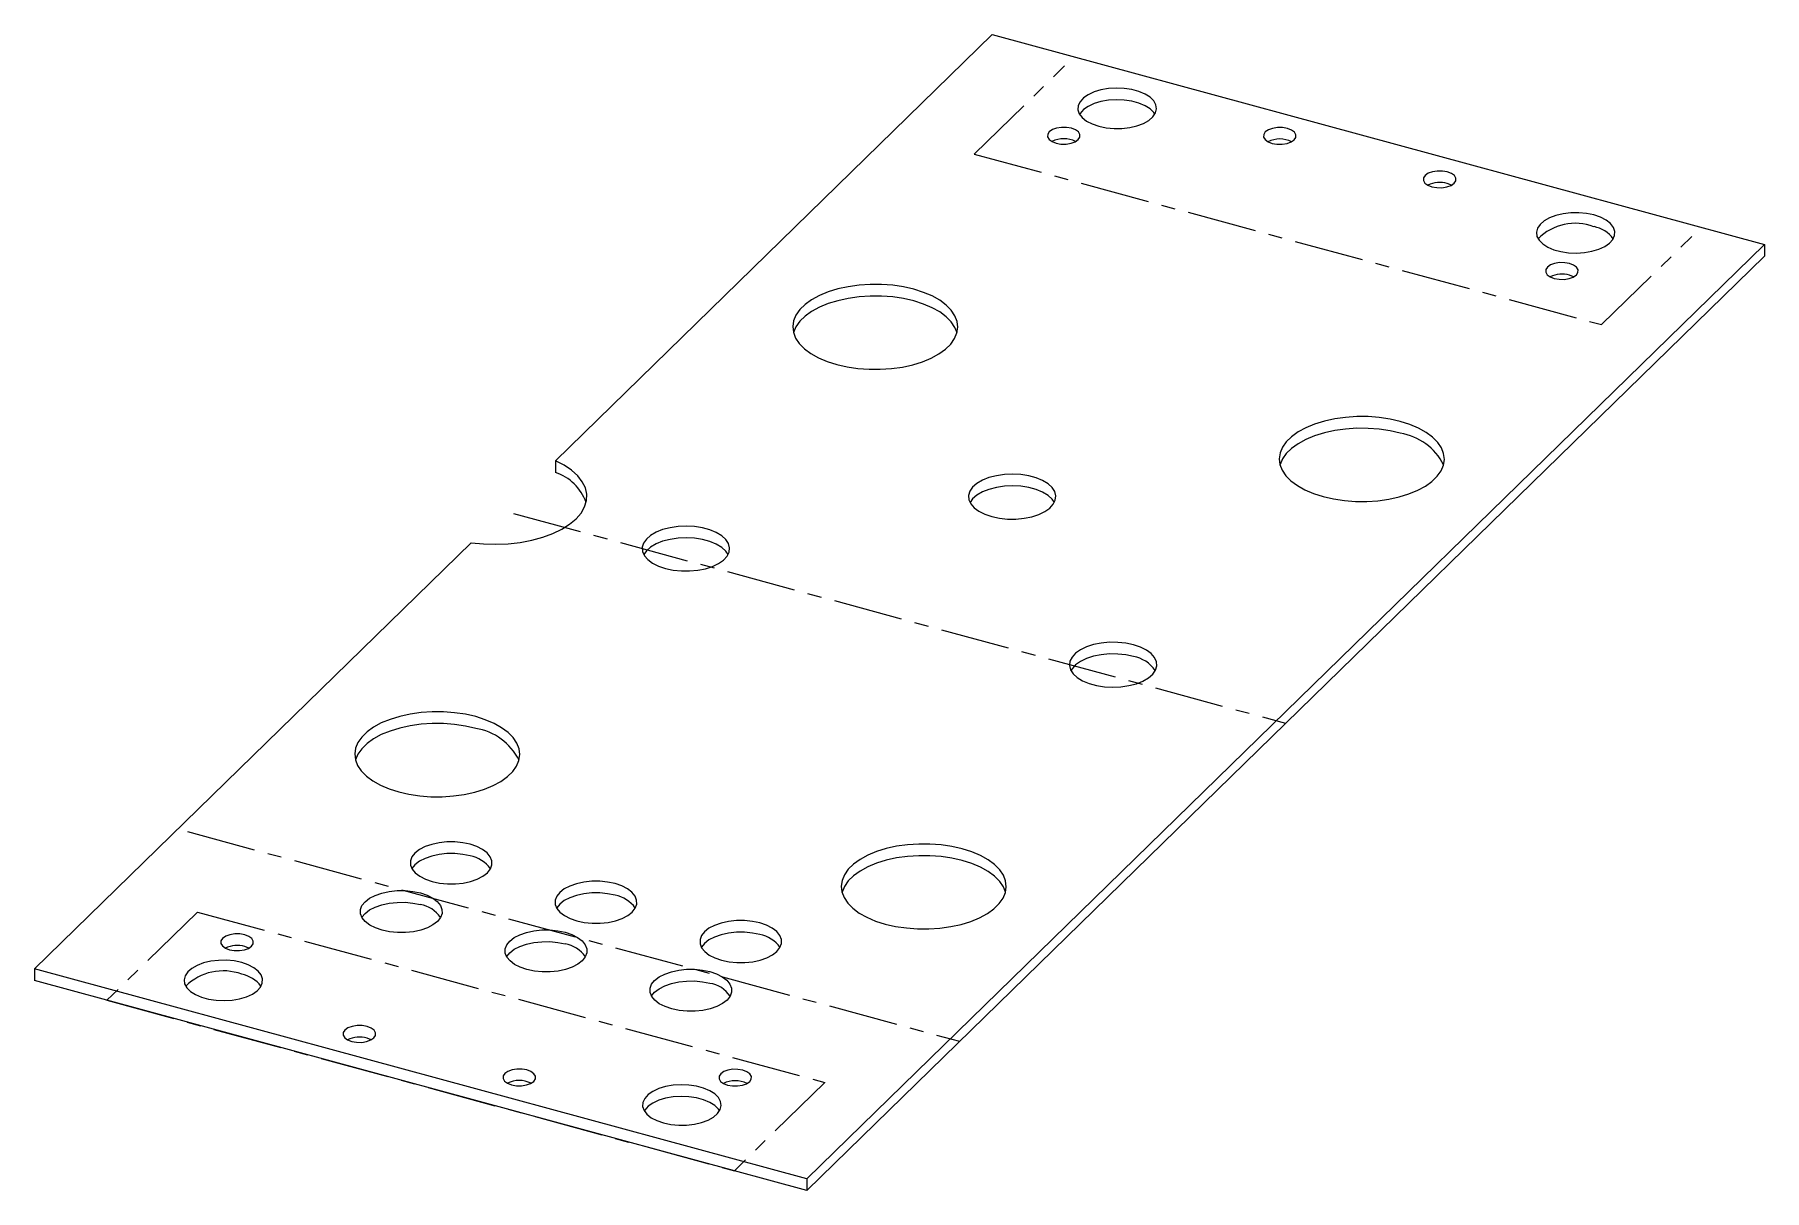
# Model space of a CAD drawing. Header units: millimetres. Extents: x 15 to 2024, y 5 to 1646.
# Drawn here: x 1706.6 to 2023.6, y 1434 to 1645.9 of the extents above; entities that cross this region are included whole.
import ezdxf

# ---------------------------------------------------------------- set-up
doc = ezdxf.new("R2010")
doc.units = ezdxf.units.MM
doc.linetypes.add('CENTERX2', pattern=[20.32, 12.7, -2.54, 2.54, -2.54])

msp = doc.modelspace()

# ---------------------------------------------------------------- linework, layer by layer
at = {"color": 7, "linetype": 'Continuous', "lineweight": 25}
for p, q in [((1882.12, 1645.87), (1802.09, 1567.76)), ((1882.12, 1645.87), (2023.63, 1607.41)), ((1848.15, 1436.14), (2023.63, 1607.41)), ((2023.63, 1607.41), (2023.63, 1605.27)), ((1848.15, 1434), (2023.63, 1605.27)), ((1802.09, 1567.76), (1802.09, 1565.62)), ((1786.67, 1552.71), (1706.64, 1474.6)), ((1848.15, 1436.14), (1706.64, 1474.6)), ((1706.64, 1474.6), (1706.64, 1472.45)), ((1848.15, 1434), (1706.64, 1472.45)), ((1848.15, 1436.14), (1848.15, 1434))]:
    msp.add_line(p, q, dxfattribs=at)
at = {"color": 7, "linetype": 'CENTERX2'}
for p, q in [((1878.82, 1623.95), (1895.39, 1640.12)), ((1878.82, 1623.95), (1993.79, 1592.7)), ((1993.79, 1592.7), (2010.36, 1608.87)), ((1794.38, 1558.09), (1935.89, 1519.63)), ((1734.65, 1499.78), (1876.15, 1461.33)), ((1736.48, 1485.02), (1719.91, 1468.85)), ((1736.48, 1485.02), (1851.45, 1453.77)), ((1719.91, 1468.85), (1834.88, 1437.6)), ((1851.45, 1453.77), (1834.88, 1437.6))]:
    msp.add_line(p, q, dxfattribs=at)
at = {"color": 7, "linetype": 'Continuous', "lineweight": 25, "flags": 128}
for points in [[(1901.66, 1629.07), (1903.01, 1628.79), (1904.45, 1628.66), (1905.9, 1628.67), (1907.32, 1628.84), (1908.65, 1629.15), (1909.83, 1629.59), (1910.81, 1630.15), (1911.55, 1630.79), (1912.03, 1631.5), (1912.22, 1632.24), (1912.11, 1632.99), (1911.72, 1633.71), (1911.05, 1634.38), (1910.13, 1634.96), (1909.01, 1635.44), (1907.72, 1635.79), (1906.32, 1636), (1904.87, 1636.06), (1903.42, 1635.97), (1902.04, 1635.73), (1900.78, 1635.35), (1899.7, 1634.85), (1898.83, 1634.25), (1898.22, 1633.57), (1897.88, 1632.84), (1897.84, 1632.09), (1898.09, 1631.35), (1898.63, 1630.65), (1899.42, 1630.02), (1900.45, 1629.49), (1901.66, 1629.07)], [(1911.91, 1631.28), (1911.72, 1631.57), (1911.05, 1632.24), (1910.13, 1632.82), (1909.01, 1633.3), (1907.72, 1633.65), (1906.32, 1633.86), (1904.87, 1633.92), (1903.42, 1633.83), (1902.04, 1633.59), (1900.78, 1633.21), (1899.7, 1632.71), (1898.83, 1632.11), (1898.22, 1631.42), (1898.13, 1631.28)], [(1893.84, 1625.97), (1894.73, 1625.81), (1895.67, 1625.81), (1896.57, 1625.95), (1897.34, 1626.23), (1897.9, 1626.61), (1898.2, 1627.07), (1898.21, 1627.56), (1897.94, 1628.02), (1897.4, 1628.41), (1896.64, 1628.7), (1895.76, 1628.86), (1894.82, 1628.86), (1893.92, 1628.72), (1893.15, 1628.44), (1892.59, 1628.06), (1892.29, 1627.6), (1892.28, 1627.12), (1892.55, 1626.65), (1893.09, 1626.26), (1893.84, 1625.97)], [(1933.42, 1625.93), (1934.31, 1625.77), (1935.25, 1625.77), (1936.15, 1625.91), (1936.91, 1626.19), (1937.48, 1626.57), (1937.78, 1627.03), (1937.79, 1627.51), (1937.51, 1627.98), (1936.97, 1628.37), (1936.22, 1628.66), (1935.33, 1628.82), (1934.4, 1628.82), (1933.5, 1628.68), (1932.73, 1628.4), (1932.17, 1628.02), (1931.87, 1627.56), (1931.85, 1627.07), (1932.13, 1626.61), (1932.67, 1626.22), (1933.42, 1625.93)], [(1965.51, 1620.7), (1964.63, 1620.86), (1963.69, 1620.86), (1962.79, 1620.72), (1962.02, 1620.44), (1961.46, 1620.05), (1961.16, 1619.6), (1961.14, 1619.11), (1961.42, 1618.65), (1961.96, 1618.26), (1962.71, 1617.97), (1963.6, 1617.81), (1964.54, 1617.8), (1965.44, 1617.95), (1966.2, 1618.23), (1966.77, 1618.61), (1967.07, 1619.07), (1967.08, 1619.55), (1966.81, 1620.02), (1966.27, 1620.41), (1965.51, 1620.7)], [(1966.28, 1618.26), (1966.27, 1618.27), (1965.51, 1618.56)], [(1992.4, 1612.8), (1991.05, 1613.08), (1989.62, 1613.22), (1988.16, 1613.2), (1986.74, 1613.03), (1985.42, 1612.72), (1984.24, 1612.28), (1983.26, 1611.73), (1982.51, 1611.08), (1982.03, 1610.37), (1981.84, 1609.63), (1981.95, 1608.88), (1982.34, 1608.16), (1983.01, 1607.49), (1983.93, 1606.91), (1985.05, 1606.43), (1986.34, 1606.08), (1987.74, 1605.87), (1989.19, 1605.81), (1990.64, 1605.9), (1992.02, 1606.14), (1993.28, 1606.52), (1994.36, 1607.02), (1995.23, 1607.62), (1995.84, 1608.3), (1996.18, 1609.04), (1996.22, 1609.79), (1995.97, 1610.52), (1995.44, 1611.22), (1994.64, 1611.85), (1993.61, 1612.38), (1992.4, 1612.8)], [(1987.92, 1603.9), (1987.03, 1604.05), (1986.09, 1604.06), (1985.19, 1603.92), (1984.43, 1603.64), (1983.86, 1603.25), (1983.56, 1602.79), (1983.55, 1602.31), (1983.82, 1601.85), (1984.37, 1601.45), (1985.12, 1601.16), (1986.01, 1601.01), (1986.94, 1601), (1987.84, 1601.14), (1988.61, 1601.42), (1989.17, 1601.81), (1989.47, 1602.27), (1989.49, 1602.75), (1989.21, 1603.21), (1988.67, 1603.61), (1987.92, 1603.9)], [(1988.68, 1601.46), (1988.67, 1601.46), (1987.92, 1601.75)], [(1853.64, 1585.4), (1855.52, 1584.97), (1857.51, 1584.67), (1859.55, 1584.52), (1861.62, 1584.51), (1863.66, 1584.65), (1865.66, 1584.93), (1867.56, 1585.35), (1869.33, 1585.89), (1870.94, 1586.56), (1872.36, 1587.33), (1873.57, 1588.19), (1874.53, 1589.13), (1875.24, 1590.13), (1875.67, 1591.17), (1875.83, 1592.23), (1875.7, 1593.3), (1875.3, 1594.34), (1874.62, 1595.34), (1873.68, 1596.29), (1872.5, 1597.16), (1871.11, 1597.95), (1869.51, 1598.62), (1867.76, 1599.18), (1865.87, 1599.61), (1863.89, 1599.91), (1861.84, 1600.06), (1859.78, 1600.07), (1857.73, 1599.93), (1855.74, 1599.65), (1853.84, 1599.24), (1852.06, 1598.69), (1850.45, 1598.03), (1849.03, 1597.25), (1847.83, 1596.39), (1846.87, 1595.45), (1846.16, 1594.45), (1845.72, 1593.41), (1845.57, 1592.35), (1845.69, 1591.29), (1846.1, 1590.25), (1846.78, 1589.24), (1847.71, 1588.29), (1848.89, 1587.42), (1850.29, 1586.64), (1851.88, 1585.96), (1853.64, 1585.4)], [(1875.68, 1591.22), (1875.3, 1592.2), (1874.62, 1593.2), (1873.68, 1594.15), (1872.5, 1595.02), (1871.11, 1595.8), (1869.51, 1596.48), (1867.76, 1597.04), (1865.87, 1597.47), (1863.89, 1597.77), (1861.84, 1597.92), (1859.78, 1597.93), (1857.73, 1597.79), (1855.74, 1597.51), (1853.84, 1597.09), (1852.06, 1596.55), (1850.45, 1595.88), (1849.03, 1595.11), (1847.83, 1594.25), (1846.87, 1593.31), (1846.16, 1592.31), (1845.72, 1591.27), (1845.71, 1591.22)], [(1956.91, 1574.95), (1955.02, 1575.39), (1953.04, 1575.68), (1950.99, 1575.83), (1948.93, 1575.84), (1946.88, 1575.7), (1944.89, 1575.42), (1942.99, 1575.01), (1941.21, 1574.46), (1939.6, 1573.8), (1938.18, 1573.03), (1936.98, 1572.16), (1936.01, 1571.22), (1935.31, 1570.22), (1934.87, 1569.18), (1934.72, 1568.12), (1934.84, 1567.06), (1935.25, 1566.02), (1935.92, 1565.01), (1936.86, 1564.06), (1938.04, 1563.19), (1939.44, 1562.41), (1941.03, 1561.73), (1942.79, 1561.17), (1944.67, 1560.74), (1946.66, 1560.45), (1948.7, 1560.29), (1950.77, 1560.28), (1952.81, 1560.42), (1954.81, 1560.7), (1956.71, 1561.12), (1958.48, 1561.66), (1960.09, 1562.33), (1961.51, 1563.1), (1962.71, 1563.96), (1963.68, 1564.9), (1964.38, 1565.9), (1964.82, 1566.94), (1964.98, 1568), (1964.85, 1569.07), (1964.45, 1570.11), (1963.77, 1571.11), (1962.83, 1572.06), (1961.65, 1572.94), (1960.26, 1573.72), (1958.66, 1574.4), (1956.91, 1574.95)], [(1956.91, 1572.81), (1955.02, 1573.24), (1953.04, 1573.54), (1950.99, 1573.69), (1948.93, 1573.7), (1946.88, 1573.56), (1944.89, 1573.28), (1942.99, 1572.87), (1941.21, 1572.32), (1939.6, 1571.65), (1938.18, 1570.88), (1936.98, 1570.02), (1936.01, 1569.08), (1935.31, 1568.08), (1934.87, 1567.04), (1934.86, 1566.99)], [(1786.67, 1552.71), (1788.9, 1552.5), (1791.16, 1552.44), (1793.42, 1552.54), (1795.63, 1552.79), (1797.76, 1553.19), (1799.76, 1553.74), (1801.6, 1554.42), (1803.26, 1555.21), (1804.69, 1556.11), (1805.88, 1557.11), (1806.8, 1558.17), (1807.44, 1559.29), (1807.78, 1560.45), (1807.83, 1561.61), (1807.57, 1562.77), (1807.01, 1563.9), (1806.17, 1564.98), (1805.05, 1566), (1803.69, 1566.93), (1802.09, 1567.76)], [(1882.05, 1557.52), (1883.46, 1557.22), (1884.95, 1557.06), (1886.47, 1557.05), (1887.97, 1557.2), (1889.39, 1557.48), (1890.67, 1557.9), (1891.78, 1558.43), (1892.68, 1559.07), (1893.32, 1559.78), (1893.69, 1560.53), (1893.78, 1561.32), (1893.58, 1562.09), (1893.1, 1562.84), (1892.35, 1563.52), (1891.36, 1564.11), (1890.18, 1564.6), (1888.83, 1564.97), (1887.38, 1565.2), (1885.86, 1565.28), (1884.35, 1565.21), (1882.89, 1565), (1881.53, 1564.65), (1880.32, 1564.17), (1879.32, 1563.58), (1878.54, 1562.91), (1878.03, 1562.17), (1877.8, 1561.4), (1877.86, 1560.61), (1878.2, 1559.85), (1878.82, 1559.13), (1879.69, 1558.49), (1880.78, 1557.95), (1882.05, 1557.52)], [(1893.51, 1560.09), (1893.1, 1560.69), (1892.35, 1561.37), (1891.36, 1561.97), (1890.18, 1562.46), (1888.83, 1562.83), (1887.38, 1563.06), (1885.86, 1563.14), (1884.35, 1563.07), (1882.89, 1562.86), (1881.53, 1562.5), (1880.32, 1562.03), (1879.32, 1561.44), (1878.54, 1560.76), (1878.06, 1560.09)], [(1822.26, 1548), (1823.66, 1547.7), (1825.16, 1547.54), (1826.68, 1547.54), (1828.17, 1547.68), (1829.59, 1547.96), (1830.88, 1548.38), (1831.99, 1548.91), (1832.88, 1549.55), (1833.53, 1550.26), (1833.9, 1551.02), (1833.99, 1551.8), (1833.78, 1552.58), (1833.3, 1553.32), (1832.55, 1554), (1831.57, 1554.6), (1830.38, 1555.09), (1829.04, 1555.45), (1827.58, 1555.68), (1826.07, 1555.76), (1824.55, 1555.7), (1823.09, 1555.48), (1821.73, 1555.13), (1820.53, 1554.65), (1819.52, 1554.06), (1818.75, 1553.39), (1818.24, 1552.65), (1818, 1551.88), (1818.06, 1551.09), (1818.41, 1550.33), (1819.03, 1549.62), (1819.9, 1548.97), (1820.99, 1548.43), (1822.26, 1548)], [(1833.72, 1550.57), (1833.3, 1551.17), (1832.55, 1551.86), (1831.57, 1552.45), (1830.38, 1552.94), (1829.04, 1553.31), (1827.58, 1553.54), (1826.07, 1553.62), (1824.55, 1553.55), (1823.09, 1553.34), (1821.73, 1552.99), (1820.53, 1552.51), (1819.52, 1551.92), (1818.75, 1551.25), (1818.27, 1550.57)], [(1908.01, 1534.01), (1906.61, 1534.31), (1905.12, 1534.46), (1903.6, 1534.47), (1902.1, 1534.33), (1900.68, 1534.05), (1899.4, 1533.63), (1898.28, 1533.09), (1897.39, 1532.46), (1896.75, 1531.75), (1896.37, 1530.99), (1896.29, 1530.21), (1896.49, 1529.43), (1896.97, 1528.69), (1897.72, 1528.01), (1898.7, 1527.41), (1899.89, 1526.92), (1901.24, 1526.55), (1902.69, 1526.33), (1904.2, 1526.24), (1905.72, 1526.31), (1907.18, 1526.53), (1908.54, 1526.88), (1909.75, 1527.36), (1910.75, 1527.94), (1911.53, 1528.62), (1912.04, 1529.36), (1912.27, 1530.13), (1912.21, 1530.91), (1911.87, 1531.68), (1911.25, 1532.39), (1910.38, 1533.03), (1909.29, 1533.58), (1908.01, 1534.01)], [(1908.01, 1531.87), (1906.61, 1532.16), (1905.12, 1532.32), (1903.6, 1532.33), (1902.1, 1532.19), (1900.68, 1531.9), (1899.4, 1531.48), (1898.28, 1530.95), (1897.39, 1530.32), (1896.75, 1529.61), (1896.56, 1529.29)], [(1787.49, 1520.84), (1785.6, 1521.27), (1783.61, 1521.56), (1781.57, 1521.71), (1779.51, 1521.72), (1777.46, 1521.59), (1775.47, 1521.31), (1773.57, 1520.89), (1771.79, 1520.34), (1770.18, 1519.68), (1768.76, 1518.91), (1767.56, 1518.04), (1766.59, 1517.1), (1765.89, 1516.1), (1765.45, 1515.06), (1765.3, 1514), (1765.42, 1512.94), (1765.83, 1511.9), (1766.5, 1510.89), (1767.44, 1509.95), (1768.62, 1509.07), (1770.02, 1508.29), (1771.61, 1507.61), (1773.36, 1507.05), (1775.25, 1506.62), (1777.24, 1506.33), (1779.28, 1506.17), (1781.35, 1506.17), (1783.39, 1506.3), (1785.39, 1506.58), (1787.29, 1507), (1789.06, 1507.54), (1790.67, 1508.21), (1792.09, 1508.98), (1793.29, 1509.85), (1794.26, 1510.79), (1794.96, 1511.79), (1795.4, 1512.83), (1795.56, 1513.89), (1795.43, 1514.95), (1795.02, 1515.99), (1794.35, 1517), (1793.41, 1517.94), (1792.23, 1518.82), (1790.84, 1519.6), (1789.24, 1520.28), (1787.49, 1520.84)], [(1787.49, 1518.69), (1785.6, 1519.12), (1783.61, 1519.42), (1781.57, 1519.57), (1779.51, 1519.58), (1777.46, 1519.44), (1775.47, 1519.16), (1773.57, 1518.75), (1771.79, 1518.2), (1770.18, 1517.54), (1768.76, 1516.76), (1767.56, 1515.9), (1766.59, 1514.96), (1765.89, 1513.96), (1765.45, 1512.92), (1765.44, 1512.87)], [(1786.48, 1497.45), (1785.12, 1497.74), (1783.67, 1497.88), (1782.2, 1497.88), (1780.76, 1497.72), (1779.41, 1497.43), (1778.19, 1497.01), (1777.16, 1496.47), (1776.35, 1495.84), (1775.79, 1495.13), (1775.51, 1494.39), (1775.52, 1493.63), (1775.81, 1492.89), (1776.38, 1492.19), (1777.21, 1491.57), (1778.25, 1491.03), (1779.48, 1490.62), (1780.84, 1490.33), (1782.28, 1490.19), (1783.75, 1490.19), (1785.19, 1490.34), (1786.55, 1490.64), (1787.77, 1491.06), (1788.8, 1491.6), (1789.61, 1492.23), (1790.17, 1492.93), (1790.45, 1493.67), (1790.44, 1494.43), (1790.14, 1495.17), (1789.57, 1495.87), (1788.75, 1496.5), (1787.71, 1497.03), (1786.48, 1497.45)], [(1862.51, 1482.82), (1864.4, 1482.39), (1866.39, 1482.1), (1868.43, 1481.95), (1870.49, 1481.94), (1872.54, 1482.07), (1874.53, 1482.35), (1876.43, 1482.77), (1878.21, 1483.32), (1879.82, 1483.98), (1881.24, 1484.75), (1882.44, 1485.62), (1883.41, 1486.56), (1884.11, 1487.56), (1884.55, 1488.6), (1884.7, 1489.66), (1884.58, 1490.72), (1884.17, 1491.76), (1883.5, 1492.77), (1882.56, 1493.71), (1881.38, 1494.59), (1879.98, 1495.37), (1878.39, 1496.05), (1876.64, 1496.61), (1874.75, 1497.04), (1872.76, 1497.33), (1870.72, 1497.49), (1868.66, 1497.49), (1866.61, 1497.36), (1864.61, 1497.08), (1862.71, 1496.66), (1860.94, 1496.12), (1859.33, 1495.45), (1857.91, 1494.68), (1856.71, 1493.81), (1855.74, 1492.87), (1855.04, 1491.87), (1854.6, 1490.83), (1854.45, 1489.77), (1854.57, 1488.71), (1854.98, 1487.67), (1855.65, 1486.66), (1856.59, 1485.72), (1857.77, 1484.84), (1859.17, 1484.06), (1860.76, 1483.38), (1862.51, 1482.82)], [(1786.48, 1495.31), (1785.12, 1495.59), (1783.67, 1495.74), (1782.2, 1495.73), (1780.76, 1495.58), (1779.41, 1495.29), (1778.19, 1494.86), (1777.16, 1494.32), (1776.35, 1493.69), (1775.79, 1492.99), (1775.77, 1492.96)], [(1884.56, 1488.64), (1884.17, 1489.62), (1883.5, 1490.62), (1882.56, 1491.57), (1881.38, 1492.44), (1879.98, 1493.23), (1878.39, 1493.9), (1876.64, 1494.46), (1874.75, 1494.9), (1872.76, 1495.19), (1870.72, 1495.34), (1868.66, 1495.35), (1866.61, 1495.21), (1864.61, 1494.93), (1862.71, 1494.52), (1860.94, 1493.97), (1859.33, 1493.31), (1857.91, 1492.54), (1856.71, 1491.67), (1855.74, 1490.73), (1855.04, 1489.73), (1854.6, 1488.69), (1854.59, 1488.64)], [(1813.01, 1490.24), (1811.65, 1490.52), (1810.21, 1490.67), (1808.74, 1490.66), (1807.3, 1490.51), (1805.94, 1490.22), (1804.72, 1489.79), (1803.69, 1489.26), (1802.88, 1488.62), (1802.32, 1487.92), (1802.04, 1487.18), (1802.05, 1486.42), (1802.35, 1485.68), (1802.92, 1484.98), (1803.74, 1484.36), (1804.78, 1483.82), (1806.01, 1483.41), (1807.37, 1483.12), (1808.82, 1482.98), (1810.29, 1482.98), (1811.73, 1483.13), (1813.08, 1483.43), (1814.3, 1483.85), (1815.33, 1484.39), (1816.14, 1485.02), (1816.7, 1485.72), (1816.98, 1486.46), (1816.97, 1487.22), (1816.68, 1487.96), (1816.11, 1488.66), (1815.28, 1489.29), (1814.24, 1489.82), (1813.01, 1490.24)], [(1777.33, 1488.52), (1778.56, 1488.1), (1779.6, 1487.57), (1780.43, 1486.94), (1781, 1486.25), (1781.29, 1485.5), (1781.3, 1484.75), (1781.02, 1484), (1780.46, 1483.3), (1779.65, 1482.67), (1778.62, 1482.13), (1777.4, 1481.71), (1776.05, 1481.41), (1774.61, 1481.26), (1773.14, 1481.26), (1771.69, 1481.4), (1770.33, 1481.69), (1769.1, 1482.11), (1768.06, 1482.64), (1767.24, 1483.27), (1766.67, 1483.96), (1766.37, 1484.71), (1766.36, 1485.46), (1766.64, 1486.21), (1767.2, 1486.91), (1768.01, 1487.54), (1769.04, 1488.08), (1770.26, 1488.5), (1771.62, 1488.8), (1773.06, 1488.95), (1774.53, 1488.95), (1775.97, 1488.81), (1777.33, 1488.52)], [(1766.63, 1484.03), (1766.64, 1484.06), (1767.2, 1484.76), (1768.01, 1485.4), (1769.04, 1485.93), (1770.26, 1486.36), (1771.62, 1486.65), (1773.06, 1486.8), (1774.53, 1486.81), (1775.97, 1486.66), (1777.33, 1486.38)], [(1813.01, 1488.1), (1811.65, 1488.38), (1810.21, 1488.53), (1808.74, 1488.52), (1807.3, 1488.37), (1805.94, 1488.08), (1804.72, 1487.65), (1803.69, 1487.11), (1802.88, 1486.48), (1802.32, 1485.78), (1802.31, 1485.75)], [(1745.16, 1480.84), (1744.27, 1481), (1743.33, 1481.01), (1742.43, 1480.86), (1741.66, 1480.59), (1741.1, 1480.2), (1740.8, 1479.74), (1740.79, 1479.26), (1741.06, 1478.8), (1741.6, 1478.4), (1742.36, 1478.11), (1743.24, 1477.95), (1744.18, 1477.95), (1745.08, 1478.09), (1745.85, 1478.37), (1746.41, 1478.76), (1746.71, 1479.21), (1746.72, 1479.7), (1746.45, 1480.16), (1745.91, 1480.55), (1745.16, 1480.84)], [(1803.86, 1481.31), (1805.09, 1480.89), (1806.14, 1480.36), (1806.96, 1479.73), (1807.53, 1479.03), (1807.82, 1478.29), (1807.83, 1477.54), (1807.55, 1476.79), (1807, 1476.09), (1806.19, 1475.46), (1805.15, 1474.92), (1803.93, 1474.5), (1802.58, 1474.2), (1801.14, 1474.05), (1799.67, 1474.05), (1798.22, 1474.19), (1796.86, 1474.48), (1795.64, 1474.9), (1794.59, 1475.43), (1793.77, 1476.06), (1793.2, 1476.75), (1792.9, 1477.49), (1792.9, 1478.25), (1793.18, 1479), (1793.73, 1479.7), (1794.54, 1480.33), (1795.57, 1480.87), (1796.79, 1481.29), (1798.15, 1481.58), (1799.59, 1481.74), (1801.06, 1481.74), (1802.5, 1481.6), (1803.86, 1481.31)], [(1839.54, 1483.03), (1838.18, 1483.31), (1836.74, 1483.46), (1835.27, 1483.45), (1833.83, 1483.3), (1832.47, 1483.01), (1831.25, 1482.58), (1830.22, 1482.05), (1829.41, 1481.41), (1828.85, 1480.71), (1828.58, 1479.97), (1828.58, 1479.21), (1828.88, 1478.47), (1829.45, 1477.77), (1830.27, 1477.14), (1831.32, 1476.61), (1832.54, 1476.19), (1833.9, 1475.91), (1835.35, 1475.76), (1836.82, 1475.77), (1838.26, 1475.92), (1839.61, 1476.21), (1840.83, 1476.64), (1841.87, 1477.18), (1842.68, 1477.81), (1843.23, 1478.51), (1843.51, 1479.25), (1843.5, 1480.01), (1843.21, 1480.75), (1842.64, 1481.45), (1841.82, 1482.08), (1840.77, 1482.61), (1839.54, 1483.03)], [(1839.54, 1480.88), (1838.18, 1481.17), (1836.74, 1481.31), (1835.27, 1481.31), (1833.83, 1481.16), (1832.47, 1480.87), (1831.25, 1480.44), (1830.22, 1479.9), (1829.41, 1479.27), (1828.85, 1478.57), (1828.84, 1478.54)], [(1745.92, 1478.41), (1745.91, 1478.41), (1745.16, 1478.7)], [(1793.16, 1476.82), (1793.18, 1476.85), (1793.73, 1477.55), (1794.54, 1478.19), (1795.57, 1478.72), (1796.79, 1479.15), (1798.15, 1479.44), (1799.59, 1479.59), (1801.06, 1479.6), (1802.5, 1479.45), (1803.86, 1479.17)], [(1744.59, 1475.77), (1743.24, 1476.05), (1741.81, 1476.18), (1740.35, 1476.17), (1738.93, 1476), (1737.6, 1475.69), (1736.43, 1475.25), (1735.44, 1474.7), (1734.7, 1474.05), (1734.22, 1473.34), (1734.03, 1472.6), (1734.14, 1471.85), (1734.53, 1471.13), (1735.2, 1470.46), (1736.12, 1469.88), (1737.24, 1469.4), (1738.53, 1469.05), (1739.93, 1468.84), (1741.38, 1468.78), (1742.83, 1468.87), (1744.21, 1469.11), (1745.47, 1469.49), (1746.55, 1469.99), (1747.42, 1470.59), (1748.03, 1471.27), (1748.37, 1472), (1748.41, 1472.75), (1748.16, 1473.49), (1747.63, 1474.19), (1746.83, 1474.82), (1745.8, 1475.35), (1744.59, 1475.77)], [(1830.4, 1474.1), (1831.62, 1473.68), (1832.67, 1473.15), (1833.49, 1472.52), (1834.06, 1471.82), (1834.36, 1471.08), (1834.36, 1470.32), (1834.08, 1469.58), (1833.53, 1468.88), (1832.72, 1468.25), (1831.68, 1467.71), (1830.47, 1467.29), (1829.11, 1466.99), (1827.67, 1466.84), (1826.2, 1466.84), (1824.76, 1466.98), (1823.4, 1467.27), (1822.17, 1467.68), (1821.12, 1468.22), (1820.3, 1468.84), (1819.73, 1469.54), (1819.44, 1470.28), (1819.43, 1471.04), (1819.71, 1471.78), (1820.26, 1472.49), (1821.07, 1473.12), (1822.11, 1473.66), (1823.33, 1474.08), (1824.68, 1474.37), (1826.12, 1474.53), (1827.59, 1474.53), (1829.04, 1474.39), (1830.4, 1474.1)], [(1819.69, 1469.61), (1819.71, 1469.64), (1820.26, 1470.34), (1821.07, 1470.97), (1822.11, 1471.51), (1823.33, 1471.94), (1824.68, 1472.23), (1826.12, 1472.38), (1827.59, 1472.39), (1829.04, 1472.24), (1830.4, 1471.96)], [(1767.56, 1464.04), (1766.67, 1464.2), (1765.73, 1464.2), (1764.83, 1464.06), (1764.07, 1463.78), (1763.5, 1463.39), (1763.2, 1462.94), (1763.19, 1462.45), (1763.47, 1461.99), (1764.01, 1461.6), (1764.76, 1461.31), (1765.65, 1461.15), (1766.59, 1461.14), (1767.48, 1461.29), (1768.25, 1461.57), (1768.81, 1461.95), (1769.11, 1462.41), (1769.13, 1462.89), (1768.85, 1463.36), (1768.31, 1463.75), (1767.56, 1464.04)], [(1768.32, 1461.6), (1768.31, 1461.61), (1767.56, 1461.9)], [(1794.05, 1453.35), (1794.94, 1453.19), (1795.88, 1453.18), (1796.77, 1453.33), (1797.54, 1453.6), (1798.1, 1453.99), (1798.41, 1454.45), (1798.42, 1454.93), (1798.14, 1455.39), (1797.6, 1455.79), (1796.85, 1456.08), (1795.96, 1456.24), (1795.02, 1456.24), (1794.13, 1456.1), (1793.36, 1455.82), (1792.8, 1455.43), (1792.49, 1454.98), (1792.48, 1454.49), (1792.76, 1454.03), (1793.3, 1453.64), (1794.05, 1453.35)], [(1833.63, 1453.31), (1834.52, 1453.15), (1835.45, 1453.14), (1836.35, 1453.28), (1837.12, 1453.56), (1837.68, 1453.95), (1837.98, 1454.41), (1838, 1454.89), (1837.72, 1455.35), (1837.18, 1455.75), (1836.43, 1456.04), (1835.54, 1456.19), (1834.6, 1456.2), (1833.7, 1456.06), (1832.94, 1455.78), (1832.37, 1455.39), (1832.07, 1454.94), (1832.06, 1454.45), (1832.34, 1453.99), (1832.88, 1453.59), (1833.63, 1453.31)], [(1821.89, 1446.37), (1823.24, 1446.09), (1824.67, 1445.96), (1826.13, 1445.97), (1827.55, 1446.14), (1828.88, 1446.45), (1830.05, 1446.89), (1831.04, 1447.45), (1831.78, 1448.09), (1832.26, 1448.8), (1832.45, 1449.54), (1832.34, 1450.29), (1831.95, 1451.01), (1831.28, 1451.68), (1830.36, 1452.26), (1829.24, 1452.74), (1827.95, 1453.09), (1826.55, 1453.3), (1825.1, 1453.36), (1823.65, 1453.27), (1822.27, 1453.03), (1821.01, 1452.65), (1819.93, 1452.15), (1819.06, 1451.55), (1818.45, 1450.87), (1818.11, 1450.14), (1818.07, 1449.39), (1818.32, 1448.65), (1818.85, 1447.95), (1819.65, 1447.32), (1820.68, 1446.79), (1821.89, 1446.37)], [(1832.14, 1448.58), (1831.95, 1448.87), (1831.28, 1449.54), (1830.36, 1450.12), (1829.24, 1450.6), (1827.95, 1450.95), (1826.55, 1451.16), (1825.1, 1451.22), (1823.65, 1451.13), (1822.27, 1450.89), (1821.01, 1450.51), (1819.93, 1450.01), (1819.06, 1449.41), (1818.45, 1448.72), (1818.36, 1448.58)]]:
    msp.add_lwpolyline(points, dxfattribs=at)
at = {"color": 7, "linetype": 'Continuous', "lineweight": 25}
for centre, radius, start, end in [((1895.24, 1621.86), 4.91, 63.8565, 116.1435), ((1934.82, 1621.82), 4.91, 63.8565, 116.1435), ((1964.11, 1613.8), 4.96, 73.601, 115.8709), ((1989, 1601.53), 9.74, 69.5643, 134.7439), ((1991.33, 1605.01), 5.75, 36.7454, 79.2375), ((1986.52, 1597), 4.96, 73.601, 115.8709), ((1955.14, 1562.1), 10.86, 26.7864, 80.6253), ((1799.22, 1557.05), 9.03, 19.8758, 71.4659), ((1906.95, 1525.83), 6.13, 34.4086, 79.9823), ((1785.72, 1507.98), 10.86, 26.7864, 80.6253), ((1785.48, 1489.62), 5.77, 35.343, 80.0052), ((1812.01, 1482.41), 5.77, 35.343, 80.0052), ((1776.46, 1480.91), 5.54, 34.3606, 80.9876), ((1838.54, 1475.2), 5.77, 35.343, 80.0052), ((1743.76, 1473.95), 4.96, 73.601, 115.8709), ((1803, 1473.7), 5.54, 34.3606, 80.9876), ((1741.19, 1464.5), 9.74, 69.5643, 134.7439), ((1743.52, 1467.98), 5.75, 36.7454, 79.2375), ((1829.53, 1466.48), 5.54, 34.3606, 80.9876), ((1766.16, 1457.14), 4.96, 73.601, 115.8709), ((1795.45, 1449.24), 4.91, 63.8565, 116.1435), ((1835.03, 1449.2), 4.91, 63.8565, 116.1435)]:
    msp.add_arc(centre, radius, start, end, dxfattribs=at)

doc.saveas('drawing.dxf')
